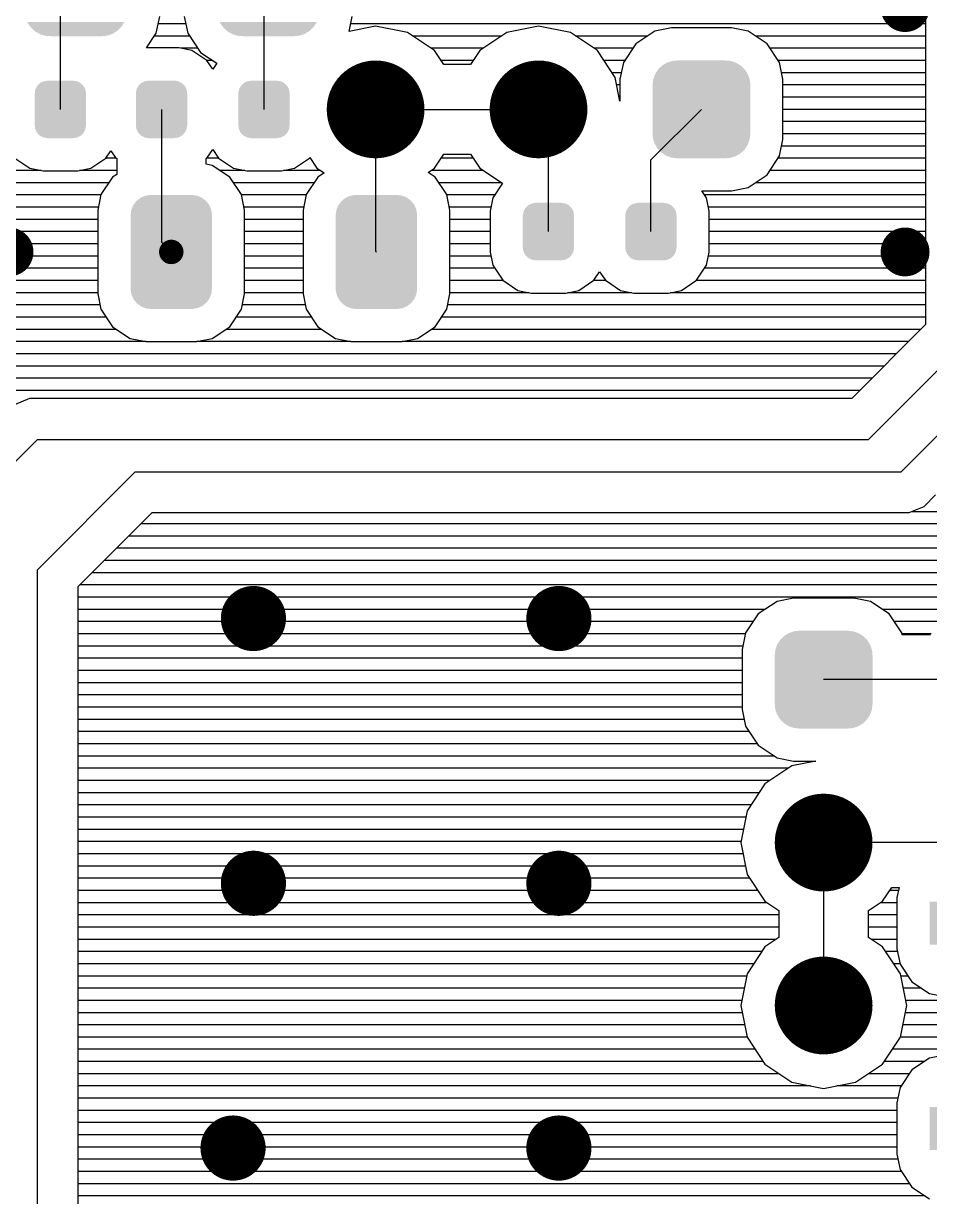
# Model space of a CAD drawing. Extents: x 295 to 953, y 10 to 290.
# Drawn here: x 674.85 to 705.93, y 192.79 to 233.02 of the extents above; entities that cross this region are included whole.
import ezdxf

# ---------------------------------------------------------------- set-up
doc = ezdxf.new("R2010")
doc.units = 0
doc.header["$LTSCALE"] = 5
doc.header["$MEASUREMENT"] = 0
doc.layers.get('0').update_dxf_attribs({"linetype": 'CONTINUOUS', "lineweight": 25})
doc.layers.add('DV-DPO-A6_BOT', color=7, linetype='CONTINUOUS')

msp = doc.modelspace()

# ---------------------------------------------------------------- linework, layer by layer
for points, const_width in [([(705.512, 233.567, -1), (704.674, 233.567, -1)], 0.838), ([(687.771, 230.074, -1), (686.094, 230.074, -1)], 1.676), ([(693.359, 230.074, -1), (691.682, 230.074, -1)], 1.676), ([(674.778, 225.185, -1), (673.94, 225.185, -1)], 0.838), ([(705.512, 225.185, -1), (704.674, 225.185, -1)], 0.838), ([(680.135, 225.185, -1), (679.715, 225.185, -1)], 0.419), ([(683.3, 212.612, -1), (682.183, 212.612, -1)], 1.118), ([(693.778, 212.612, -1), (692.66, 212.612, -1)], 1.118), ([(703.138, 204.928, -1), (701.461, 204.928, -1)], 1.676), ([(683.3, 203.531, -1), (682.183, 203.531, -1)], 1.118), ([(693.778, 203.531, -1), (692.66, 203.531, -1)], 1.118), ([(703.138, 199.34, -1), (701.461, 199.34, -1)], 1.676), ([(682.602, 194.451, -1), (681.484, 194.451, -1)], 1.118), ([(693.778, 194.451, -1), (692.66, 194.451, -1)], 1.118)]:
    msp.add_lwpolyline(points, format="xyb", close=True, dxfattribs=dict(const_width=const_width))
for points in [[(678.285, 233.021), (678.32, 233.077), (675.011, 233.021), (674.986, 233.077)], [(678.214, 232.909), (678.285, 233.021), (675.093, 232.909), (675.011, 233.021)], [(684.884, 233.021), (684.919, 233.077), (681.61, 233.021), (681.586, 233.077)], [(684.814, 232.909), (684.884, 233.021), (681.692, 232.909), (681.61, 233.021)], [(678.166, 232.862), (678.214, 232.909), (675.128, 232.862), (675.093, 232.909)], [(678.074, 232.77), (678.166, 232.862), (675.235, 232.77), (675.128, 232.862)], [(678.013, 232.732), (678.074, 232.77), (675.279, 232.732), (675.235, 232.77)], [(677.905, 232.665), (678.013, 232.732), (675.406, 232.665), (675.279, 232.732)], [(677.832, 232.64), (677.905, 232.665), (675.454, 232.64), (675.406, 232.665)], [(677.718, 232.601), (677.832, 232.64), (675.602, 232.601), (675.454, 232.64)], [(677.609, 232.59), (677.718, 232.601), (675.645, 232.59), (675.602, 232.601)], [(677.547, 232.583), (677.609, 232.59), (675.843, 232.583), (675.645, 232.59)], [(677.521, 232.58), (677.547, 232.583), (677.521, 232.58), (677.458, 232.583)], [(684.765, 232.862), (684.814, 232.909), (681.728, 232.862), (681.692, 232.909)], [(684.673, 232.77), (684.765, 232.862), (681.834, 232.77), (681.728, 232.862)], [(684.613, 232.732), (684.673, 232.77), (681.878, 232.732), (681.834, 232.77)], [(684.505, 232.665), (684.613, 232.732), (682.006, 232.665), (681.878, 232.732)], [(684.432, 232.64), (684.505, 232.665), (682.053, 232.64), (682.006, 232.665)], [(684.317, 232.601), (684.432, 232.64), (682.201, 232.601), (682.053, 232.64)], [(684.209, 232.59), (684.317, 232.601), (682.245, 232.59), (682.201, 232.601)], [(684.147, 232.583), (684.209, 232.59), (682.443, 232.583), (682.245, 232.59)], [(684.12, 232.58), (684.147, 232.583), (684.12, 232.58), (684.057, 232.583)], [(699.069, 231.736), (698.947, 231.751), (697.117, 231.736), (697.27, 231.751)], [(699.693, 231.286), (699.616, 231.417), (696.52, 231.286), (696.605, 231.417)], [(699.616, 231.417), (699.586, 231.448), (696.605, 231.417), (696.625, 231.448)], [(699.586, 231.448), (699.482, 231.557), (696.625, 231.448), (696.74, 231.557)], [(699.482, 231.557), (699.445, 231.581), (696.74, 231.557), (696.765, 231.581)], [(699.445, 231.581), (699.32, 231.663), (696.765, 231.581), (696.904, 231.663)], [(699.32, 231.663), (699.274, 231.679), (696.904, 231.663), (696.932, 231.679)], [(699.274, 231.679), (699.139, 231.728), (696.932, 231.679), (697.09, 231.728)], [(699.139, 231.728), (699.069, 231.736), (697.09, 231.728), (697.117, 231.736)], [(676.908, 230.885), (676.823, 230.973), (675.328, 230.885), (675.42, 230.973)], [(676.823, 230.973), (676.805, 230.982), (675.42, 230.973), (675.429, 230.982)], [(676.805, 230.982), (676.699, 231.037), (675.429, 230.982), (675.545, 231.037)], [(676.699, 231.037), (676.67, 231.042), (675.545, 231.037), (675.555, 231.042)], [(676.67, 231.042), (676.561, 231.06), (675.555, 231.042), (675.678, 231.06)], [(676.561, 231.06), (676.561, 231.063), (675.678, 231.06), (675.678, 231.063)], [(680.378, 230.885), (680.293, 230.973), (678.798, 230.885), (678.89, 230.973)], [(680.293, 230.973), (680.275, 230.982), (678.89, 230.973), (678.899, 230.982)], [(680.275, 230.982), (680.169, 231.037), (678.899, 230.982), (679.016, 231.037)], [(680.169, 231.037), (680.14, 231.042), (679.016, 231.037), (679.025, 231.042)], [(680.14, 231.042), (680.031, 231.06), (679.025, 231.042), (679.148, 231.06)], [(680.031, 231.06), (680.031, 231.063), (679.148, 231.06), (679.148, 231.063)], [(683.893, 230.885), (683.808, 230.973), (682.313, 230.885), (682.405, 230.973)], [(683.808, 230.973), (683.79, 230.982), (682.405, 230.973), (682.414, 230.982)], [(683.79, 230.982), (683.684, 231.037), (682.414, 230.982), (682.53, 231.037)], [(683.684, 231.037), (683.655, 231.042), (682.53, 231.037), (682.54, 231.042)], [(683.655, 231.042), (683.546, 231.06), (682.54, 231.042), (682.663, 231.06)], [(683.546, 231.06), (683.546, 231.063), (682.663, 231.06), (682.663, 231.063)], [(699.785, 230.912), (699.771, 231.066), (696.432, 230.912), (696.45, 231.066)], [(699.771, 231.066), (699.759, 231.104), (696.45, 231.066), (696.454, 231.104)], [(699.759, 231.104), (699.713, 231.251), (696.454, 231.104), (696.507, 231.251)], [(699.713, 231.251), (699.693, 231.286), (696.507, 231.251), (696.52, 231.286)], [(677, 230.625), (676.981, 230.747), (675.24, 230.625), (675.26, 230.747)], [(677, 230.622), (677, 230.625), (675.24, 230.622), (675.24, 230.625)], [(677, 229.526), (677, 230.622), (675.24, 229.526), (675.24, 230.622)], [(676.981, 230.747), (676.974, 230.762), (675.26, 230.747), (675.263, 230.762)], [(676.974, 230.762), (676.92, 230.873), (675.263, 230.762), (675.322, 230.873)], [(676.92, 230.873), (676.908, 230.885), (675.322, 230.873), (675.328, 230.885)], [(680.47, 230.625), (680.451, 230.747), (678.71, 230.625), (678.73, 230.747)], [(680.47, 230.622), (680.47, 230.625), (678.71, 230.622), (678.71, 230.625)], [(680.47, 229.526), (680.47, 230.622), (678.71, 229.526), (678.71, 230.622)], [(680.451, 230.747), (680.444, 230.762), (678.73, 230.747), (678.733, 230.762)], [(680.444, 230.762), (680.39, 230.873), (678.733, 230.762), (678.792, 230.873)], [(680.39, 230.873), (680.378, 230.885), (678.792, 230.873), (678.798, 230.885)], [(683.985, 230.625), (683.966, 230.747), (682.225, 230.625), (682.245, 230.747)], [(683.985, 230.622), (683.985, 230.625), (682.225, 230.622), (682.225, 230.625)], [(683.985, 229.526), (683.985, 230.622), (682.225, 229.526), (682.225, 230.622)], [(683.966, 230.747), (683.959, 230.762), (682.245, 230.747), (682.248, 230.762)], [(683.959, 230.762), (683.905, 230.873), (682.248, 230.762), (682.307, 230.873)], [(683.905, 230.873), (683.893, 230.885), (682.307, 230.873), (682.313, 230.885)], [(699.785, 229.236), (699.785, 230.912), (696.432, 229.236), (696.432, 230.912)], [(677, 229.524), (677, 229.526), (675.24, 229.524), (675.24, 229.526)], [(676.979, 229.401), (677, 229.524), (675.258, 229.401), (675.24, 229.524)], [(676.976, 229.386), (676.979, 229.401), (675.265, 229.386), (675.258, 229.401)], [(676.918, 229.275), (676.976, 229.386), (675.319, 229.275), (675.265, 229.386)], [(680.47, 229.524), (680.47, 229.526), (678.71, 229.524), (678.71, 229.526)], [(680.449, 229.401), (680.47, 229.524), (678.728, 229.401), (678.71, 229.524)], [(680.447, 229.386), (680.449, 229.401), (678.735, 229.386), (678.728, 229.401)], [(680.388, 229.275), (680.447, 229.386), (678.789, 229.275), (678.735, 229.386)], [(683.985, 229.524), (683.985, 229.526), (682.225, 229.524), (682.225, 229.526)], [(683.964, 229.401), (683.985, 229.524), (682.243, 229.401), (682.225, 229.524)], [(683.961, 229.386), (683.964, 229.401), (682.25, 229.386), (682.243, 229.401)], [(683.903, 229.275), (683.961, 229.386), (682.304, 229.275), (682.25, 229.386)], [(676.911, 229.263), (676.918, 229.275), (675.331, 229.263), (675.319, 229.275)], [(676.82, 229.175), (676.911, 229.263), (675.416, 229.175), (675.331, 229.263)], [(676.81, 229.166), (676.82, 229.175), (675.434, 229.166), (675.416, 229.175)], [(676.694, 229.111), (676.81, 229.166), (675.54, 229.111), (675.434, 229.166)], [(676.684, 229.106), (676.694, 229.111), (675.569, 229.106), (675.54, 229.111)], [(676.561, 229.089), (676.684, 229.106), (675.678, 229.089), (675.569, 229.106)], [(676.561, 229.085), (676.561, 229.089), (675.678, 229.085), (675.678, 229.089)], [(680.381, 229.263), (680.388, 229.275), (678.802, 229.263), (678.789, 229.275)], [(680.29, 229.175), (680.381, 229.263), (678.887, 229.175), (678.802, 229.263)], [(680.28, 229.166), (680.29, 229.175), (678.904, 229.166), (678.887, 229.175)], [(680.164, 229.111), (680.28, 229.166), (679.011, 229.111), (678.904, 229.166)], [(680.154, 229.106), (680.164, 229.111), (679.039, 229.106), (679.011, 229.111)], [(680.031, 229.089), (680.154, 229.106), (679.148, 229.089), (679.039, 229.106)], [(680.031, 229.085), (680.031, 229.089), (679.148, 229.085), (679.148, 229.089)], [(683.896, 229.263), (683.903, 229.275), (682.316, 229.263), (682.304, 229.275)], [(683.805, 229.175), (683.896, 229.263), (682.401, 229.175), (682.316, 229.263)], [(683.795, 229.166), (683.805, 229.175), (682.419, 229.166), (682.401, 229.175)], [(683.679, 229.111), (683.795, 229.166), (682.525, 229.111), (682.419, 229.166)], [(683.669, 229.106), (683.679, 229.111), (682.554, 229.106), (682.525, 229.111)], [(683.546, 229.089), (683.669, 229.106), (682.663, 229.089), (682.554, 229.106)], [(683.546, 229.085), (683.546, 229.089), (682.663, 229.085), (682.663, 229.089)], [(699.767, 229.082), (699.785, 229.236), (696.446, 229.082), (696.432, 229.236)], [(699.763, 229.044), (699.767, 229.082), (696.458, 229.044), (696.446, 229.082)], [(699.71, 228.898), (699.763, 229.044), (696.503, 228.898), (696.458, 229.044)], [(699.697, 228.862), (699.71, 228.898), (696.524, 228.862), (696.503, 228.898)], [(699.611, 228.731), (699.697, 228.862), (696.601, 228.731), (696.524, 228.862)], [(699.591, 228.7), (699.611, 228.731), (696.63, 228.7), (696.601, 228.731)], [(699.477, 228.591), (699.591, 228.7), (696.735, 228.591), (696.63, 228.7)], [(699.452, 228.567), (699.477, 228.591), (696.772, 228.567), (696.735, 228.591)], [(699.313, 228.486), (699.452, 228.567), (696.896, 228.486), (696.772, 228.567)], [(699.285, 228.469), (699.313, 228.486), (696.943, 228.469), (696.896, 228.486)], [(699.126, 228.42), (699.285, 228.469), (697.078, 228.42), (696.943, 228.469)], [(699.1, 228.412), (699.126, 228.42), (697.148, 228.412), (697.078, 228.42)], [(698.947, 228.398), (699.1, 228.412), (697.27, 228.398), (697.148, 228.412)], [(681.216, 226.812), (681.125, 226.923), (678.639, 226.812), (678.72, 226.923)], [(681.125, 226.923), (681.104, 226.948), (678.72, 226.923), (678.751, 226.948)], [(681.104, 226.948), (680.987, 227.034), (678.751, 226.948), (678.857, 227.034)], [(680.987, 227.034), (680.962, 227.053), (678.857, 227.034), (678.897, 227.053)], [(680.962, 227.053), (680.823, 227.108), (678.897, 227.053), (679.017, 227.108)], [(680.823, 227.108), (680.798, 227.118), (679.017, 227.108), (679.072, 227.118)], [(680.798, 227.118), (680.631, 227.139), (679.072, 227.118), (679.19, 227.139)], [(680.631, 227.139), (680.624, 227.14), (679.19, 227.139), (679.227, 227.14)], [(688.251, 226.812), (688.161, 226.923), (685.674, 226.812), (685.755, 226.923)], [(688.161, 226.923), (688.14, 226.948), (685.755, 226.923), (685.787, 226.948)], [(688.14, 226.948), (688.023, 227.034), (685.787, 226.948), (685.892, 227.034)], [(688.023, 227.034), (687.998, 227.053), (685.892, 227.034), (685.932, 227.053)], [(687.998, 227.053), (687.859, 227.108), (685.932, 227.053), (686.052, 227.108)], [(687.859, 227.108), (687.834, 227.118), (686.052, 227.108), (686.107, 227.118)], [(687.834, 227.118), (687.666, 227.139), (686.107, 227.118), (686.226, 227.139)], [(687.666, 227.139), (687.659, 227.14), (686.226, 227.139), (686.262, 227.14)], [(681.321, 226.478), (681.296, 226.617), (678.533, 226.478), (678.55, 226.617)], [(681.296, 226.617), (681.29, 226.652), (678.55, 226.617), (678.564, 226.652)], [(681.29, 226.652), (681.23, 226.781), (678.564, 226.652), (678.616, 226.781)], [(681.23, 226.781), (681.216, 226.812), (678.616, 226.781), (678.639, 226.812)], [(688.356, 226.478), (688.331, 226.617), (685.568, 226.478), (685.586, 226.617)], [(688.331, 226.617), (688.325, 226.652), (685.586, 226.617), (685.599, 226.652)], [(688.325, 226.652), (688.266, 226.781), (685.599, 226.652), (685.651, 226.781)], [(688.266, 226.781), (688.251, 226.812), (685.651, 226.781), (685.674, 226.812)], [(693.741, 226.434), (693.723, 226.556), (691.981, 226.434), (692.002, 226.556)], [(693.723, 226.556), (693.716, 226.571), (692.002, 226.556), (692.005, 226.571)], [(693.716, 226.571), (693.662, 226.682), (692.005, 226.571), (692.063, 226.682)], [(693.662, 226.682), (693.65, 226.694), (692.063, 226.682), (692.07, 226.694)], [(693.65, 226.694), (693.564, 226.782), (692.07, 226.694), (692.161, 226.782)], [(693.564, 226.782), (693.547, 226.791), (692.161, 226.782), (692.171, 226.791)], [(693.547, 226.791), (693.441, 226.846), (692.171, 226.791), (692.287, 226.846)], [(693.441, 226.846), (693.412, 226.851), (692.287, 226.846), (692.297, 226.851)], [(693.412, 226.851), (693.303, 226.869), (692.297, 226.851), (692.42, 226.869)], [(693.303, 226.869), (693.303, 226.872), (692.42, 226.869), (692.42, 226.872)], [(697.256, 226.434), (697.238, 226.556), (695.496, 226.434), (695.517, 226.556)], [(697.238, 226.556), (697.23, 226.571), (695.517, 226.556), (695.519, 226.571)], [(697.23, 226.571), (697.177, 226.682), (695.519, 226.571), (695.578, 226.682)], [(697.177, 226.682), (697.164, 226.694), (695.578, 226.682), (695.585, 226.694)], [(697.164, 226.694), (697.079, 226.782), (695.585, 226.694), (695.676, 226.782)], [(697.079, 226.782), (697.062, 226.791), (695.676, 226.782), (695.686, 226.791)], [(697.062, 226.791), (696.955, 226.846), (695.686, 226.791), (695.802, 226.846)], [(696.955, 226.846), (696.927, 226.851), (695.802, 226.846), (695.812, 226.851)], [(696.927, 226.851), (696.818, 226.869), (695.812, 226.851), (695.935, 226.869)], [(696.818, 226.869), (696.818, 226.872), (695.935, 226.869), (695.935, 226.872)], [(681.322, 226.442), (681.321, 226.478), (678.528, 226.442), (678.533, 226.478)], [(681.322, 223.927), (681.322, 226.442), (678.528, 223.927), (678.528, 226.442)], [(688.357, 226.442), (688.356, 226.478), (685.563, 226.442), (685.568, 226.478)], [(688.357, 223.927), (688.357, 226.442), (685.563, 223.927), (685.563, 226.442)], [(693.741, 226.431), (693.741, 226.434), (691.981, 226.431), (691.981, 226.434)], [(693.741, 225.335), (693.741, 226.431), (691.981, 225.335), (691.981, 226.431)], [(697.256, 226.431), (697.256, 226.434), (695.496, 226.431), (695.496, 226.434)], [(697.256, 225.335), (697.256, 226.431), (695.496, 225.335), (695.496, 226.431)], [(693.741, 225.333), (693.741, 225.335), (691.981, 225.333), (691.981, 225.335)], [(693.721, 225.21), (693.741, 225.333), (692, 225.21), (691.981, 225.333)], [(697.256, 225.333), (697.256, 225.335), (695.496, 225.333), (695.496, 225.335)], [(697.235, 225.21), (697.256, 225.333), (695.515, 225.21), (695.496, 225.333)], [(693.718, 225.195), (693.721, 225.21), (692.007, 225.195), (692, 225.21)], [(693.659, 225.084), (693.718, 225.195), (692.061, 225.084), (692.007, 225.195)], [(693.653, 225.072), (693.659, 225.084), (692.073, 225.072), (692.061, 225.084)], [(693.561, 224.984), (693.653, 225.072), (692.158, 224.984), (692.073, 225.072)], [(693.552, 224.975), (693.561, 224.984), (692.176, 224.975), (692.158, 224.984)], [(693.435, 224.92), (693.552, 224.975), (692.282, 224.92), (692.176, 224.975)], [(693.426, 224.915), (693.435, 224.92), (692.311, 224.915), (692.282, 224.92)], [(693.303, 224.898), (693.426, 224.915), (692.42, 224.898), (692.311, 224.915)], [(697.233, 225.195), (697.235, 225.21), (695.522, 225.195), (695.515, 225.21)], [(697.174, 225.084), (697.233, 225.195), (695.576, 225.084), (695.522, 225.195)], [(697.167, 225.072), (697.174, 225.084), (695.588, 225.072), (695.576, 225.084)], [(697.076, 224.984), (697.167, 225.072), (695.673, 224.984), (695.588, 225.072)], [(697.067, 224.975), (697.076, 224.984), (695.69, 224.975), (695.673, 224.984)], [(696.95, 224.92), (697.067, 224.975), (695.797, 224.92), (695.69, 224.975)], [(696.941, 224.915), (696.95, 224.92), (695.826, 224.915), (695.797, 224.92)], [(696.818, 224.898), (696.941, 224.915), (695.935, 224.898), (695.826, 224.915)], [(693.303, 224.894), (693.303, 224.898), (692.42, 224.894), (692.42, 224.898)], [(696.818, 224.894), (696.818, 224.898), (695.935, 224.894), (695.935, 224.898)], [(681.317, 223.891), (681.322, 223.927), (678.529, 223.891), (678.528, 223.927)], [(681.3, 223.752), (681.317, 223.891), (678.554, 223.752), (678.529, 223.891)], [(681.286, 223.718), (681.3, 223.752), (678.56, 223.718), (678.554, 223.752)], [(681.234, 223.589), (681.286, 223.718), (678.62, 223.589), (678.56, 223.718)], [(688.353, 223.891), (688.357, 223.927), (685.564, 223.891), (685.563, 223.927)], [(688.335, 223.752), (688.353, 223.891), (685.589, 223.752), (685.564, 223.891)], [(688.321, 223.718), (688.335, 223.752), (685.596, 223.718), (685.589, 223.752)], [(688.27, 223.589), (688.321, 223.718), (685.655, 223.589), (685.596, 223.718)], [(681.211, 223.557), (681.234, 223.589), (678.634, 223.557), (678.62, 223.589)], [(681.13, 223.446), (681.211, 223.557), (678.725, 223.446), (678.634, 223.557)], [(681.099, 223.421), (681.13, 223.446), (678.746, 223.421), (678.725, 223.446)], [(680.993, 223.335), (681.099, 223.421), (678.863, 223.335), (678.746, 223.421)], [(680.954, 223.316), (680.993, 223.335), (678.888, 223.316), (678.863, 223.335)], [(680.833, 223.261), (680.954, 223.316), (679.027, 223.261), (678.888, 223.316)], [(688.247, 223.557), (688.27, 223.589), (685.669, 223.557), (685.655, 223.589)], [(688.165, 223.446), (688.247, 223.557), (685.76, 223.446), (685.669, 223.557)], [(688.134, 223.421), (688.165, 223.446), (685.781, 223.421), (685.76, 223.446)], [(688.029, 223.335), (688.134, 223.421), (685.898, 223.335), (685.781, 223.421)], [(687.989, 223.316), (688.029, 223.335), (685.923, 223.316), (685.898, 223.335)], [(687.869, 223.261), (687.989, 223.316), (686.062, 223.261), (685.923, 223.316)], [(680.778, 223.251), (680.833, 223.261), (679.052, 223.251), (679.027, 223.261)], [(680.66, 223.23), (680.778, 223.251), (679.219, 223.23), (679.052, 223.251)], [(680.624, 223.229), (680.66, 223.23), (679.227, 223.229), (679.219, 223.23)], [(687.813, 223.251), (687.869, 223.261), (686.087, 223.251), (686.062, 223.261)], [(687.695, 223.23), (687.813, 223.251), (686.254, 223.23), (686.087, 223.251)], [(687.659, 223.229), (687.695, 223.23), (686.262, 223.229), (686.254, 223.23)], [(703.636, 212.023), (703.511, 212.105), (700.956, 212.023), (701.095, 212.105)], [(703.511, 212.105), (703.465, 212.121), (701.095, 212.105), (701.123, 212.121)], [(703.465, 212.121), (703.33, 212.17), (701.123, 212.121), (701.281, 212.17)], [(703.33, 212.17), (703.26, 212.178), (701.281, 212.17), (701.308, 212.178)], [(703.26, 212.178), (703.138, 212.193), (701.308, 212.178), (701.461, 212.193)], [(703.95, 211.546), (703.904, 211.693), (700.645, 211.546), (700.698, 211.693)], [(703.904, 211.693), (703.884, 211.728), (700.698, 211.693), (700.711, 211.728)], [(703.884, 211.728), (703.807, 211.859), (700.711, 211.728), (700.796, 211.859)], [(703.807, 211.859), (703.777, 211.89), (700.796, 211.859), (700.816, 211.89)], [(703.777, 211.89), (703.673, 211.999), (700.816, 211.89), (700.931, 211.999)], [(703.673, 211.999), (703.636, 212.023), (700.931, 211.999), (700.956, 212.023)], [(703.976, 211.354), (703.962, 211.508), (700.623, 211.354), (700.641, 211.508)], [(703.976, 209.678), (703.976, 211.354), (700.623, 209.678), (700.623, 211.354)], [(703.962, 211.508), (703.95, 211.546), (700.641, 211.508), (700.645, 211.546)], [(703.958, 209.524), (703.976, 209.678), (700.637, 209.524), (700.623, 209.678)], [(703.954, 209.486), (703.958, 209.524), (700.649, 209.486), (700.637, 209.524)], [(703.901, 209.34), (703.954, 209.486), (700.694, 209.34), (700.649, 209.486)], [(703.888, 209.304), (703.901, 209.34), (700.715, 209.304), (700.694, 209.34)], [(703.802, 209.173), (703.888, 209.304), (700.792, 209.173), (700.715, 209.304)], [(703.782, 209.142), (703.802, 209.173), (700.821, 209.142), (700.792, 209.173)], [(703.668, 209.033), (703.782, 209.142), (700.926, 209.033), (700.821, 209.142)], [(703.643, 209.009), (703.668, 209.033), (700.963, 209.009), (700.926, 209.033)], [(703.504, 208.928), (703.643, 209.009), (701.087, 208.928), (700.963, 209.009)], [(703.476, 208.911), (703.504, 208.928), (701.134, 208.911), (701.087, 208.928)], [(703.317, 208.862), (703.476, 208.911), (701.269, 208.862), (701.134, 208.911)], [(703.291, 208.854), (703.317, 208.862), (701.339, 208.854), (701.269, 208.862)], [(703.138, 208.84), (703.291, 208.854), (701.461, 208.84), (701.339, 208.854)], [(709.843, 202.861), (709.842, 202.897), (705.932, 202.861), (705.936, 202.897)], [(709.843, 201.464), (709.843, 202.861), (705.932, 201.464), (705.932, 202.861)], [(709.839, 201.427), (709.843, 201.464), (705.933, 201.427), (705.932, 201.464)], [(709.843, 195.82), (709.842, 195.856), (705.932, 195.82), (705.936, 195.856)], [(709.843, 194.423), (709.843, 195.82), (705.932, 194.423), (705.932, 195.82)], [(709.839, 194.386), (709.843, 194.423), (705.933, 194.386), (705.932, 194.423)]]:
    msp.add_solid(points)
at = {"layer": 'DV-DPO-A6_BOT'}
for p, q in [((705.792, 246.011), (705.792, 222.692)), ((683.105, 230.074), (683.105, 235.522)), ((676.12, 230.074), (676.12, 235.137)), ((679.411, 232.684), (679.528, 233.265)), ((680.422, 233.008), (679.478, 233.008)), ((680.372, 233.265), (680.489, 232.684)), ((686.022, 232.745), (686.128, 233.265)), ((705.792, 233.008), (686.077, 233.008)), ((679.076, 232.181), (679.411, 232.684)), ((680.551, 232.589), (679.349, 232.589)), ((680.489, 232.684), (680.931, 232.024)), ((686.932, 232.924), (686.022, 232.745)), ((688.028, 232.706), (686.932, 232.924)), ((688.95, 232.091), (688.028, 232.706)), ((691.258, 232.589), (688.201, 232.589)), ((691.431, 232.706), (690.509, 232.091)), ((692.52, 232.924), (691.431, 232.706)), ((693.616, 232.706), (692.52, 232.924)), ((694.538, 232.091), (693.616, 232.706)), ((696.264, 232.589), (693.789, 232.589)), ((696.51, 232.756), (695.862, 232.326)), ((697.08, 232.868), (696.51, 232.756)), ((699.142, 232.868), (697.08, 232.868)), ((699.712, 232.756), (699.142, 232.868)), ((700.36, 232.326), (699.712, 232.756)), ((705.792, 232.589), (699.958, 232.589)), ((680.182, 232.181), (679.076, 232.181)), ((680.635, 232.091), (680.182, 232.181)), ((680.83, 232.17), (680.244, 232.17)), ((690.632, 232.17), (688.827, 232.17)), ((695.761, 232.17), (694.415, 232.17)), ((695.862, 232.326), (695.432, 231.678)), ((700.791, 231.678), (700.36, 232.326)), ((705.792, 232.17), (700.461, 232.17)), ((681.149, 231.751), (680.635, 232.091)), ((680.931, 232.024), (681.484, 231.656)), ((681.339, 231.751), (681.143, 231.751)), ((681.344, 231.454), (681.149, 231.751)), ((689.268, 231.611), (688.95, 232.091)), ((690.285, 231.751), (689.173, 231.751)), ((690.509, 232.091), (690.19, 231.611)), ((695.152, 231.164), (694.538, 232.091)), ((695.482, 231.751), (694.761, 231.751)), ((705.792, 231.751), (700.74, 231.751)), ((681.484, 231.656), (681.344, 231.454)), ((690.19, 231.611), (689.268, 231.611)), ((695.432, 231.678), (695.314, 231.108)), ((700.902, 231.108), (700.791, 231.678)), ((695.365, 231.331), (695.046, 231.331)), ((695.314, 230.354), (695.152, 231.164)), ((695.314, 231.108), (695.314, 230.354)), ((705.792, 231.331), (700.858, 231.331)), ((700.902, 229.046), (700.902, 231.108)), ((695.314, 230.912), (695.203, 230.912)), ((705.792, 230.912), (700.902, 230.912)), ((695.314, 230.493), (695.286, 230.493)), ((705.792, 230.493), (700.902, 230.493)), ((679.59, 230.074), (679.59, 225.52)), ((686.932, 230.074), (692.52, 230.074)), ((686.932, 230.074), (686.932, 225.213)), ((692.861, 229.04), (692.52, 230.074)), ((696.376, 228.342), (698.108, 230.074)), ((705.792, 230.074), (700.902, 230.074)), ((705.792, 229.655), (700.902, 229.655)), ((692.861, 225.883), (692.861, 229.04)), ((700.791, 228.476), (700.902, 229.046)), ((705.792, 229.236), (700.902, 229.236)), ((677.684, 228.403), (677.852, 228.655)), ((677.852, 228.655), (678.025, 228.403)), ((681.149, 228.403), (681.344, 228.699)), ((681.344, 228.699), (681.546, 228.403)), ((688.95, 228.062), (689.268, 228.537)), ((689.268, 228.537), (690.19, 228.537)), ((690.19, 228.537), (690.509, 228.062)), ((705.792, 228.817), (700.858, 228.817)), ((674.561, 228.403), (675.075, 228.057)), ((677.17, 228.057), (677.684, 228.403)), ((678.031, 228.398), (677.679, 228.398)), ((678.025, 228.403), (678.053, 228.387)), ((678.053, 228.387), (678.053, 227.844)), ((681.126, 228.387), (681.149, 228.403)), ((681.126, 228.197), (681.126, 228.387)), ((681.328, 228.152), (681.126, 228.197)), ((681.551, 228.398), (681.143, 228.398)), ((681.931, 227.755), (681.328, 228.152)), ((681.546, 228.403), (682.06, 228.057)), ((684.155, 228.057), (684.669, 228.403)), ((684.697, 228.398), (684.664, 228.398)), ((684.669, 228.403), (684.68, 228.42)), ((684.68, 228.42), (684.921, 228.062)), ((690.285, 228.398), (689.173, 228.398)), ((696.376, 225.883), (696.376, 228.342)), ((700.36, 227.828), (700.791, 228.476)), ((705.792, 228.398), (700.74, 228.398)), ((675.466, 227.979), (673.259, 227.979)), ((675.075, 228.057), (675.527, 227.967)), ((675.527, 227.967), (676.718, 227.967)), ((676.718, 227.967), (677.17, 228.057)), ((678.053, 227.979), (676.779, 227.979)), ((677.913, 227.755), (677.511, 227.152)), ((678.053, 227.844), (677.913, 227.755)), ((682.451, 227.979), (681.59, 227.979)), ((682.333, 227.152), (681.931, 227.755)), ((682.06, 228.057), (682.512, 227.967)), ((682.512, 227.967), (683.703, 227.967)), ((683.703, 227.967), (684.155, 228.057)), ((685.044, 227.979), (683.764, 227.979)), ((684.954, 227.755), (684.552, 227.152)), ((684.921, 228.062), (685.167, 227.895)), ((685.167, 227.895), (684.954, 227.755)), ((688.732, 227.912), (688.95, 228.062)), ((688.972, 227.755), (688.732, 227.912)), ((690.632, 227.979), (688.827, 227.979)), ((689.374, 227.152), (688.972, 227.755)), ((690.509, 228.062), (691.285, 227.543)), ((699.712, 227.397), (700.36, 227.828)), ((705.792, 227.979), (700.461, 227.979)), ((677.785, 227.56), (670.789, 227.56)), ((684.826, 227.56), (682.06, 227.56)), ((691.258, 227.56), (689.101, 227.56)), ((691.285, 227.543), (690.95, 227.04)), ((699.142, 227.28), (699.712, 227.397)), ((705.792, 227.56), (699.958, 227.56)), ((677.511, 227.14), (670.342, 227.14)), ((677.511, 227.152), (677.41, 226.621)), ((682.44, 226.621), (682.333, 227.152)), ((684.552, 227.14), (682.333, 227.14)), ((684.552, 227.152), (684.446, 226.621)), ((689.475, 226.621), (689.374, 227.152)), ((691.017, 227.14), (689.374, 227.14)), ((690.95, 227.04), (690.861, 226.587)), ((698.287, 227.04), (698.125, 227.28)), ((698.125, 227.28), (699.142, 227.28)), ((705.792, 227.14), (698.22, 227.14)), ((698.377, 226.587), (698.287, 227.04)), ((677.427, 226.721), (628.527, 226.721)), ((677.41, 226.621), (677.41, 223.748)), ((684.468, 226.721), (682.417, 226.721)), ((682.44, 223.748), (682.44, 226.621)), ((684.446, 226.621), (684.446, 223.748)), ((690.889, 226.721), (689.458, 226.721)), ((689.475, 223.748), (689.475, 226.621)), ((690.861, 226.587), (690.861, 225.179)), ((705.792, 226.721), (698.349, 226.721)), ((698.377, 225.179), (698.377, 226.587)), ((677.41, 226.302), (628.527, 226.302)), ((684.446, 226.302), (682.44, 226.302)), ((690.861, 226.302), (689.475, 226.302)), ((705.792, 226.302), (698.377, 226.302)), ((677.41, 225.883), (628.527, 225.883)), ((684.446, 225.883), (682.44, 225.883)), ((690.861, 225.883), (689.475, 225.883)), ((705.792, 225.883), (698.377, 225.883)), ((677.41, 225.464), (628.443, 225.464)), ((679.59, 225.52), (679.925, 225.185)), ((684.446, 225.464), (682.44, 225.464)), ((690.861, 225.464), (689.475, 225.464)), ((705.792, 225.464), (698.377, 225.464)), ((677.41, 225.045), (628.18, 225.045)), ((684.446, 225.045), (682.44, 225.045)), ((686.932, 225.213), (686.96, 225.185)), ((690.889, 225.045), (689.475, 225.045)), ((690.861, 225.179), (690.95, 224.726)), ((698.287, 224.726), (698.377, 225.179)), ((705.792, 225.045), (698.349, 225.045)), ((677.41, 224.626), (627.666, 224.626)), ((684.446, 224.626), (682.44, 224.626)), ((691.017, 224.626), (689.475, 224.626)), ((690.95, 224.726), (691.297, 224.212)), ((694.42, 224.212), (694.616, 224.508)), ((694.616, 224.508), (694.817, 224.212)), ((697.941, 224.212), (698.287, 224.726)), ((705.792, 224.626), (698.22, 224.626)), ((677.41, 224.207), (624.408, 224.207)), ((684.446, 224.207), (682.44, 224.207)), ((691.302, 224.207), (689.475, 224.207)), ((691.297, 224.212), (691.811, 223.866)), ((693.906, 223.866), (694.42, 224.212)), ((694.823, 224.207), (694.415, 224.207)), ((694.817, 224.212), (695.331, 223.866)), ((697.427, 223.866), (697.941, 224.212)), ((705.792, 224.207), (697.935, 224.207)), ((677.41, 223.788), (624.408, 223.788)), ((677.41, 223.748), (677.511, 223.218)), ((682.333, 223.218), (682.44, 223.748)), ((684.446, 223.788), (682.44, 223.788)), ((684.446, 223.748), (684.552, 223.218)), ((689.374, 223.218), (689.475, 223.748)), ((692.202, 223.788), (689.475, 223.788)), ((691.811, 223.866), (692.263, 223.776)), ((692.263, 223.776), (693.454, 223.776)), ((693.454, 223.776), (693.906, 223.866)), ((695.722, 223.788), (693.515, 223.788)), ((695.331, 223.866), (695.784, 223.776)), ((695.784, 223.776), (696.974, 223.776)), ((696.974, 223.776), (697.427, 223.866)), ((705.792, 223.788), (697.035, 223.788)), ((677.483, 223.369), (624.649, 223.369)), ((684.524, 223.369), (682.361, 223.369)), ((705.792, 223.369), (689.402, 223.369)), ((677.695, 222.949), (625.068, 222.949)), ((677.511, 223.218), (677.913, 222.62)), ((681.931, 222.62), (682.333, 223.218)), ((684.731, 222.949), (682.155, 222.949)), ((684.552, 223.218), (684.954, 222.62)), ((688.972, 222.62), (689.374, 223.218)), ((705.792, 222.949), (689.19, 222.949)), ((678.047, 222.53), (625.487, 222.53)), ((677.913, 222.62), (678.517, 222.217)), ((681.328, 222.217), (681.931, 222.62)), ((685.088, 222.53), (681.797, 222.53)), ((684.954, 222.62), (685.558, 222.217)), ((688.369, 222.217), (688.972, 222.62)), ((705.635, 222.53), (688.838, 222.53)), ((705.792, 222.692), (703.261, 220.155)), ((679.048, 222.111), (625.906, 222.111)), ((678.517, 222.217), (679.048, 222.111)), ((679.048, 222.111), (680.802, 222.111)), ((680.802, 222.111), (681.328, 222.217)), ((686.083, 222.111), (680.802, 222.111)), ((685.558, 222.217), (686.083, 222.111)), ((686.083, 222.111), (687.838, 222.111)), ((687.838, 222.111), (688.369, 222.217)), ((705.216, 222.111), (687.838, 222.111)), ((703.836, 218.758), (707.189, 222.111)), ((704.797, 221.692), (626.107, 221.692)), ((704.378, 221.273), (626.163, 221.273)), ((704.954, 217.641), (708.306, 220.994)), ((703.959, 220.854), (626.163, 220.854)), ((703.54, 220.435), (626.163, 220.435)), ((675.063, 220.155), (674.549, 219.943)), ((703.261, 220.155), (675.063, 220.155)), ((671.984, 215.406), (675.337, 218.758)), ((675.337, 218.758), (703.836, 218.758)), ((675.337, 214.288), (678.69, 217.641)), ((678.69, 217.641), (704.954, 217.641)), ((705.233, 216.244), (705.747, 216.456)), ((705.747, 216.456), (706.138, 216.853)), ((676.734, 213.712), (679.271, 216.244)), ((679.271, 216.244), (705.233, 216.244)), ((713.615, 216.277), (705.317, 216.277)), ((713.626, 215.858), (678.886, 215.858)), ((713.71, 215.439), (678.467, 215.439)), ((713.945, 215.02), (678.047, 215.02)), ((711.201, 214.601), (677.628, 214.601)), ((675.337, 174.054), (675.337, 214.288)), ((710.871, 214.182), (677.209, 214.182)), ((676.734, 174.334), (676.734, 213.712)), ((710.709, 213.763), (676.79, 213.763)), ((710.67, 213.344), (676.734, 213.344)), ((701.271, 213.31), (700.701, 213.198)), ((703.333, 213.31), (701.271, 213.31)), ((703.903, 213.198), (703.333, 213.31)), ((700.293, 212.925), (676.734, 212.925)), ((700.701, 213.198), (700.053, 212.768)), ((704.551, 212.768), (703.903, 213.198)), ((710.67, 212.925), (704.311, 212.925)), ((699.88, 212.505), (676.734, 212.505)), ((700.053, 212.768), (699.623, 212.12)), ((704.982, 212.12), (704.551, 212.768)), ((706.312, 212.505), (704.725, 212.505)), ((699.617, 212.086), (676.734, 212.086)), ((699.623, 212.12), (699.505, 211.55)), ((704.993, 212.053), (704.982, 212.12)), ((705.982, 212.086), (704.987, 212.086)), ((705.96, 212.053), (704.993, 212.053)), ((699.533, 211.667), (676.734, 211.667)), ((699.505, 211.248), (676.734, 211.248)), ((699.505, 211.55), (699.505, 209.488)), ((699.505, 210.829), (676.734, 210.829)), ((707.53, 210.516), (702.299, 210.516)), ((699.505, 210.41), (676.734, 210.41)), ((699.505, 209.991), (676.734, 209.991)), ((699.505, 209.572), (676.734, 209.572)), ((699.505, 209.488), (699.623, 208.918)), ((699.572, 209.153), (676.734, 209.153)), ((699.623, 208.918), (700.053, 208.27)), ((699.74, 208.734), (676.734, 208.734)), ((700.025, 208.314), (676.734, 208.314)), ((700.053, 208.27), (700.701, 207.839)), ((700.612, 207.895), (676.734, 207.895)), ((700.701, 207.839), (701.271, 207.722)), ((702.026, 207.722), (701.21, 207.56)), ((701.271, 207.722), (702.026, 207.722)), ((701.087, 207.476), (676.734, 207.476)), ((701.21, 207.56), (700.288, 206.945)), ((700.461, 207.057), (676.734, 207.057)), ((700.288, 206.945), (699.673, 206.018)), ((700.087, 206.638), (676.734, 206.638)), ((699.807, 206.219), (676.734, 206.219)), ((699.673, 206.018), (699.455, 204.928)), ((699.628, 205.8), (676.734, 205.8)), ((699.545, 205.381), (676.734, 205.381)), ((699.461, 204.962), (676.734, 204.962)), ((699.455, 204.928), (699.673, 203.838)), ((702.299, 204.928), (702.299, 199.34)), ((707.887, 204.928), (702.299, 204.928)), ((699.528, 204.543), (676.734, 204.543)), ((699.612, 204.123), (676.734, 204.123)), ((699.757, 203.704), (676.734, 203.704)), ((699.673, 203.838), (700.288, 202.916)), ((700.042, 203.285), (676.734, 203.285)), ((704.317, 202.916), (704.635, 203.391)), ((704.864, 203.285), (704.563, 203.285)), ((704.635, 203.391), (704.887, 203.391)), ((704.887, 203.391), (704.814, 203.039)), ((700.36, 202.866), (676.734, 202.866)), ((700.288, 202.916), (700.763, 202.598)), ((703.836, 202.598), (704.317, 202.916)), ((704.814, 202.866), (704.244, 202.866)), ((704.814, 203.039), (704.814, 201.285)), ((700.763, 202.447), (676.734, 202.447)), ((700.763, 202.598), (700.763, 201.676)), ((703.836, 201.676), (703.836, 202.598)), ((704.814, 202.447), (703.836, 202.447)), ((700.763, 202.028), (676.734, 202.028)), ((704.814, 202.028), (703.836, 202.028)), ((700.668, 201.609), (676.734, 201.609)), ((700.763, 201.676), (700.288, 201.357)), ((704.317, 201.357), (703.836, 201.676)), ((704.814, 201.609), (703.937, 201.609)), ((700.176, 201.19), (676.734, 201.19)), ((700.288, 201.357), (699.673, 200.43)), ((704.931, 200.43), (704.317, 201.357)), ((704.836, 201.19), (704.428, 201.19)), ((704.814, 201.285), (704.92, 200.754)), ((699.897, 200.771), (676.734, 200.771)), ((704.92, 200.771), (704.708, 200.771)), ((699.673, 200.43), (699.455, 199.34)), ((704.92, 200.754), (705.323, 200.156)), ((705.149, 199.34), (704.931, 200.43)), ((699.656, 200.352), (676.734, 200.352)), ((705.188, 200.352), (704.948, 200.352)), ((705.323, 200.156), (705.926, 199.754)), ((699.572, 199.932), (676.734, 199.932)), ((705.652, 199.932), (705.032, 199.932)), ((705.926, 199.754), (706.451, 199.647)), ((699.489, 199.513), (676.734, 199.513)), ((699.455, 199.34), (699.673, 198.25)), ((704.931, 198.25), (705.149, 199.34)), ((710.732, 199.513), (705.116, 199.513)), ((699.5, 199.094), (676.734, 199.094)), ((710.933, 199.094), (705.105, 199.094)), ((699.584, 198.675), (676.734, 198.675)), ((711.352, 198.675), (705.021, 198.675)), ((699.667, 198.256), (676.734, 198.256)), ((699.673, 198.25), (700.288, 197.328)), ((704.317, 197.328), (704.931, 198.25)), ((710.983, 198.256), (704.937, 198.256)), ((699.947, 197.837), (676.734, 197.837)), ((710.743, 197.837), (704.658, 197.837)), ((706.451, 197.636), (705.926, 197.535)), ((700.226, 197.418), (676.734, 197.418)), ((700.288, 197.328), (701.21, 196.708)), ((703.395, 196.708), (704.317, 197.328)), ((705.758, 197.418), (704.378, 197.418)), ((705.926, 197.535), (705.323, 197.133)), ((700.774, 196.999), (676.734, 196.999)), ((705.239, 196.999), (703.831, 196.999)), ((705.323, 197.133), (704.92, 196.529)), ((701.852, 196.58), (676.734, 196.58)), ((701.21, 196.708), (702.299, 196.49)), ((702.299, 196.49), (703.395, 196.708)), ((704.959, 196.58), (702.752, 196.58)), ((704.92, 196.529), (704.814, 195.998)), ((704.848, 196.161), (676.734, 196.161)), ((704.814, 195.998), (704.814, 194.244)), ((704.814, 195.741), (676.734, 195.741)), ((704.814, 195.322), (676.734, 195.322)), ((704.814, 194.903), (676.734, 194.903)), ((704.814, 194.484), (676.734, 194.484)), ((704.853, 194.065), (676.734, 194.065)), ((704.814, 194.244), (704.92, 193.719)), ((704.965, 193.646), (676.734, 193.646)), ((704.92, 193.719), (705.323, 193.115)), ((705.25, 193.227), (676.734, 193.227)), ((705.781, 192.808), (676.734, 192.808)), ((705.323, 193.115), (705.926, 192.713))]:
    msp.add_line(p, q, dxfattribs=at)

doc.saveas('drawing.dxf')
